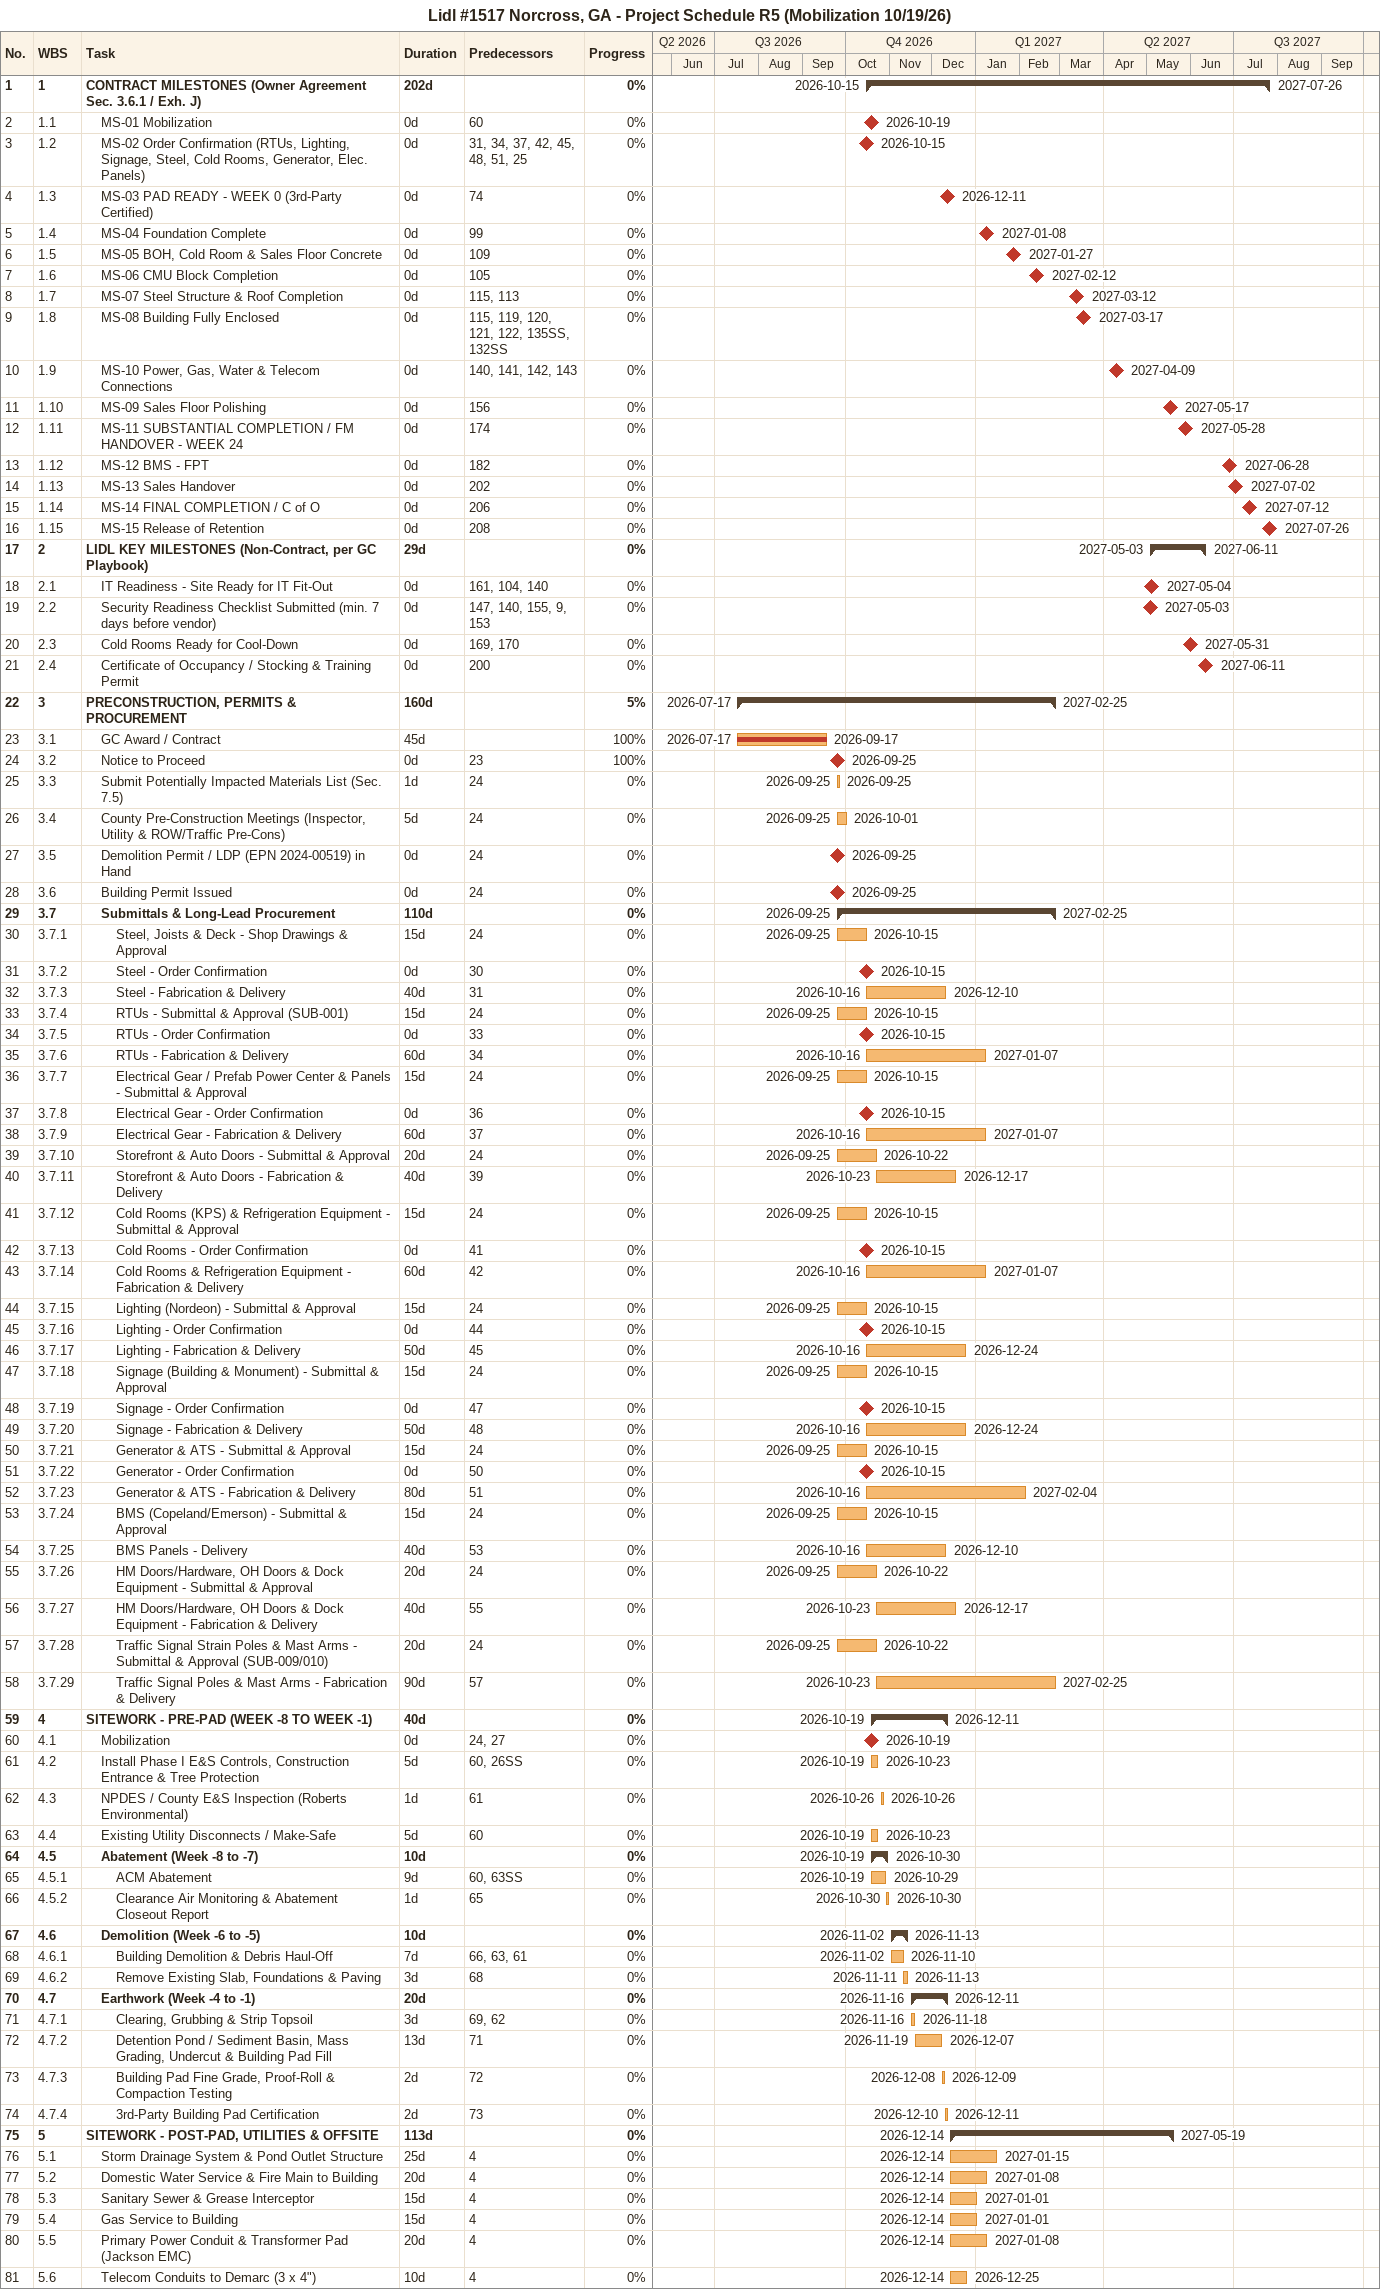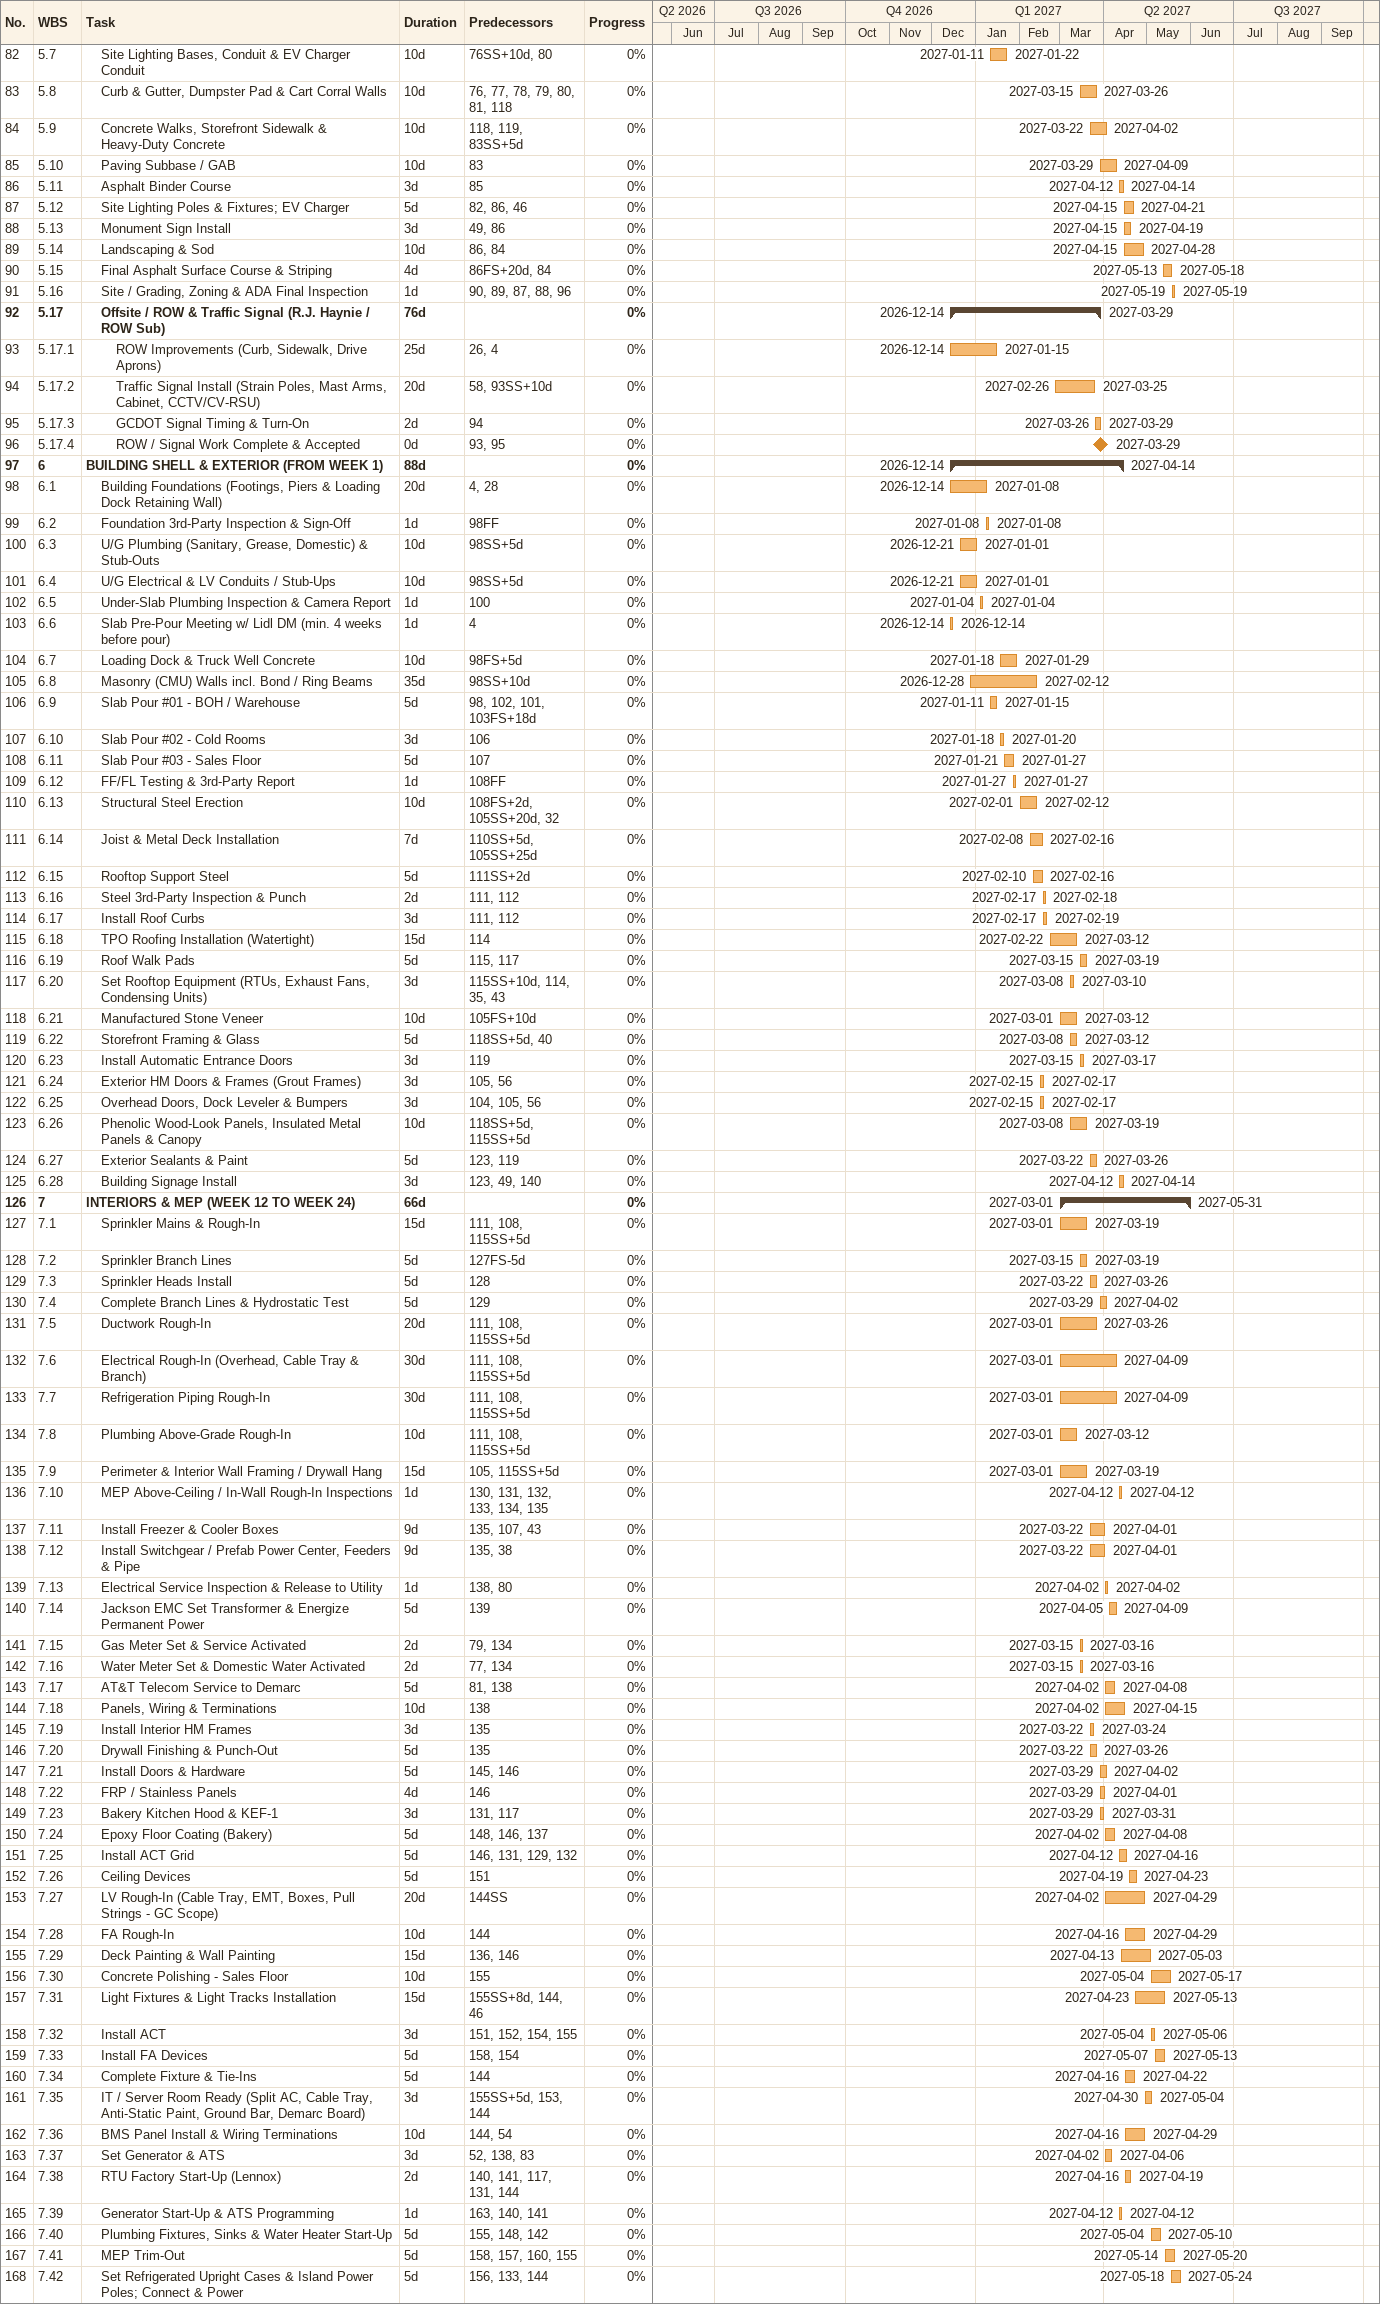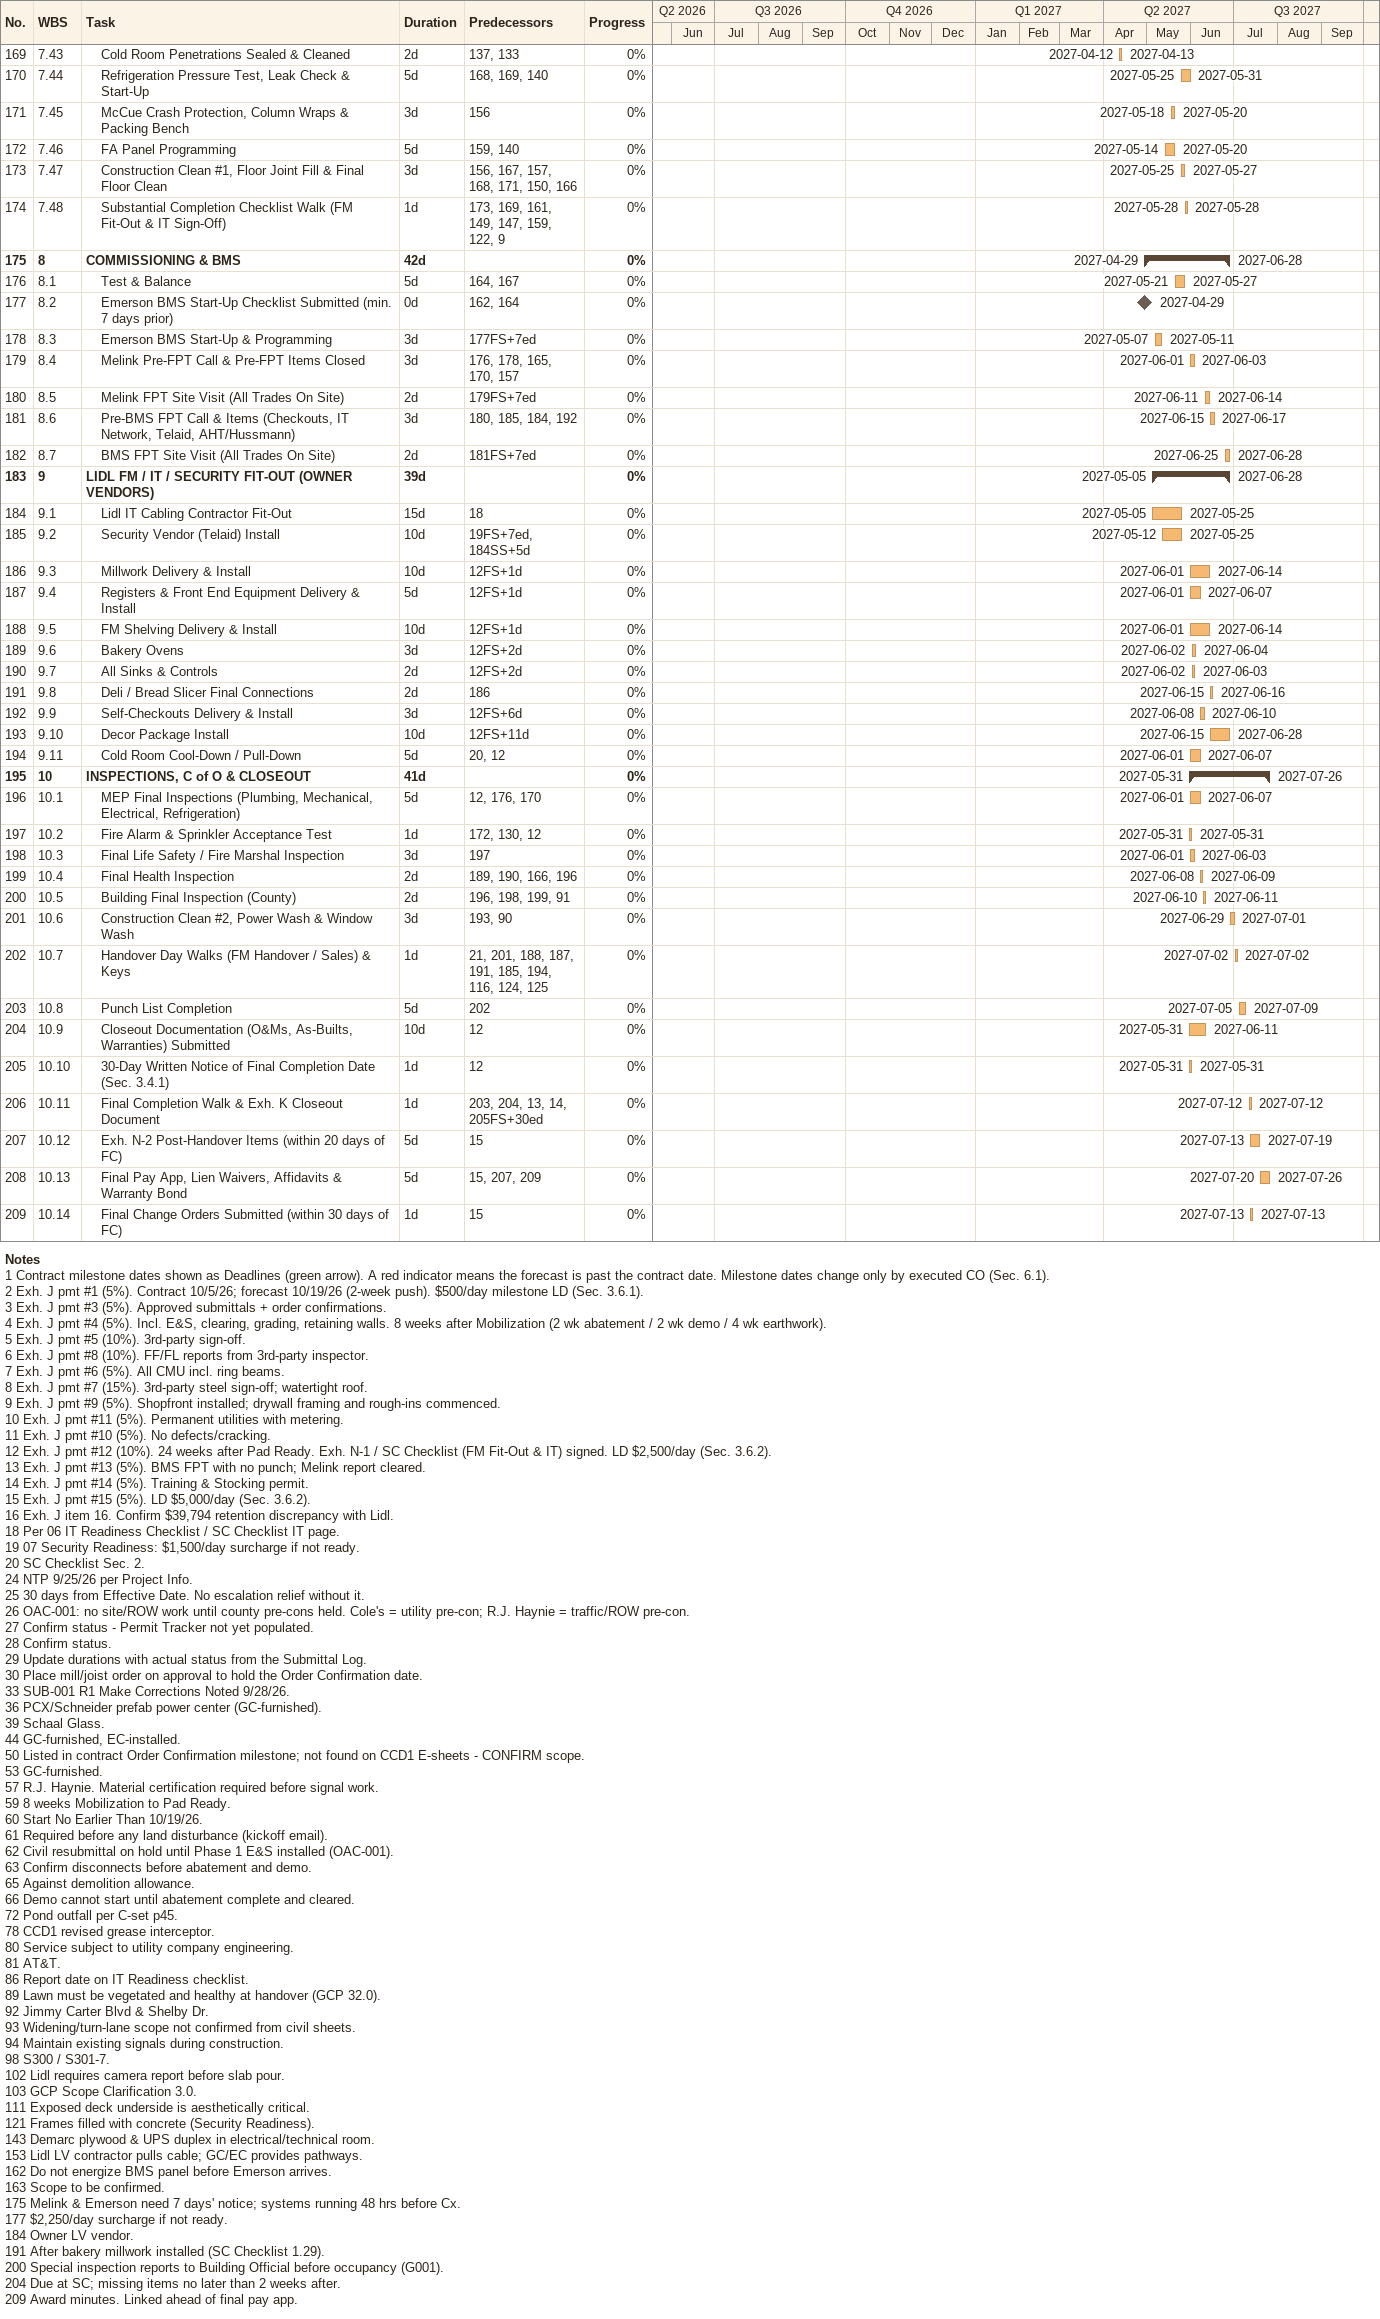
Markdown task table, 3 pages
Lidl #1517 Norcross, GA - Project Schedule R5 (Mobilization 10/19/26)

| ID | WBS | Task | Duration | Start | Finish | Predecessors | % complete |
|---|---|---|---|---|---|---|---|
| 1 | 1 | **CONTRACT MILESTONES (Owner Agreement Sec. 3.6.1 / Exh. J)** | 202d | 2026-10-15 | 2027-07-26 |  | 0 |
| 2 | 1.1 | MS-01 Mobilization | 0d | 2026-10-19 | 2026-10-19 | 60 | 0 |
| 3 | 1.2 | MS-02 Order Confirmation (RTUs, Lighting, Signage, Steel, Cold Rooms, Generator, Elec. Panels) | 0d | 2026-10-15 | 2026-10-15 | 31, 34, 37, 42, 45, 48, 51, 25 | 0 |
| 4 | 1.3 | MS-03 PAD READY - WEEK 0 (3rd-Party Certified) | 0d | 2026-12-11 | 2026-12-11 | 74 | 0 |
| 5 | 1.4 | MS-04 Foundation Complete | 0d | 2027-01-08 | 2027-01-08 | 99 | 0 |
| 6 | 1.5 | MS-05 BOH, Cold Room & Sales Floor Concrete | 0d | 2027-01-27 | 2027-01-27 | 109 | 0 |
| 7 | 1.6 | MS-06 CMU Block Completion | 0d | 2027-02-12 | 2027-02-12 | 105 | 0 |
| 8 | 1.7 | MS-07 Steel Structure & Roof Completion | 0d | 2027-03-12 | 2027-03-12 | 115, 113 | 0 |
| 9 | 1.8 | MS-08 Building Fully Enclosed | 0d | 2027-03-17 | 2027-03-17 | 115, 119, 120, 121, 122, 135SS, 132SS | 0 |
| 10 | 1.9 | MS-10 Power, Gas, Water & Telecom Connections | 0d | 2027-04-09 | 2027-04-09 | 140, 141, 142, 143 | 0 |
| 11 | 1.10 | MS-09 Sales Floor Polishing | 0d | 2027-05-17 | 2027-05-17 | 156 | 0 |
| 12 | 1.11 | MS-11 SUBSTANTIAL COMPLETION / FM HANDOVER - WEEK 24 | 0d | 2027-05-28 | 2027-05-28 | 174 | 0 |
| 13 | 1.12 | MS-12 BMS - FPT | 0d | 2027-06-28 | 2027-06-28 | 182 | 0 |
| 14 | 1.13 | MS-13 Sales Handover | 0d | 2027-07-02 | 2027-07-02 | 202 | 0 |
| 15 | 1.14 | MS-14 FINAL COMPLETION / C of O | 0d | 2027-07-12 | 2027-07-12 | 206 | 0 |
| 16 | 1.15 | MS-15 Release of Retention | 0d | 2027-07-26 | 2027-07-26 | 208 | 0 |
| 17 | 2 | **LIDL KEY MILESTONES (Non-Contract, per GC Playbook)** | 29d | 2027-05-03 | 2027-06-11 |  | 0 |
| 18 | 2.1 | IT Readiness - Site Ready for IT Fit-Out | 0d | 2027-05-04 | 2027-05-04 | 161, 104, 140 | 0 |
| 19 | 2.2 | Security Readiness Checklist Submitted (min. 7 days before vendor) | 0d | 2027-05-03 | 2027-05-03 | 147, 140, 155, 9, 153 | 0 |
| 20 | 2.3 | Cold Rooms Ready for Cool-Down | 0d | 2027-05-31 | 2027-05-31 | 169, 170 | 0 |
| 21 | 2.4 | Certificate of Occupancy / Stocking & Training Permit | 0d | 2027-06-11 | 2027-06-11 | 200 | 0 |
| 22 | 3 | **PRECONSTRUCTION, PERMITS & PROCUREMENT** | 160d | 2026-07-17 | 2027-02-25 |  | 5 |
| 23 | 3.1 | GC Award / Contract | 45d | 2026-07-17 | 2026-09-17 |  | 100 |
| 24 | 3.2 | Notice to Proceed | 0d | 2026-09-25 | 2026-09-25 | 23 | 100 |
| 25 | 3.3 | Submit Potentially Impacted Materials List (Sec. 7.5) | 1d | 2026-09-25 | 2026-09-25 | 24 | 0 |
| 26 | 3.4 | County Pre-Construction Meetings (Inspector, Utility & ROW/Traffic Pre-Cons) | 5d | 2026-09-25 | 2026-10-01 | 24 | 0 |
| 27 | 3.5 | Demolition Permit / LDP (EPN 2024-00519) in Hand | 0d | 2026-09-25 | 2026-09-25 | 24 | 0 |
| 28 | 3.6 | Building Permit Issued | 0d | 2026-09-25 | 2026-09-25 | 24 | 0 |
| 29 | 3.7 | **Submittals & Long-Lead Procurement** | 110d | 2026-09-25 | 2027-02-25 |  | 0 |
| 30 | 3.7.1 | Steel, Joists & Deck - Shop Drawings & Approval | 15d | 2026-09-25 | 2026-10-15 | 24 | 0 |
| 31 | 3.7.2 | Steel - Order Confirmation | 0d | 2026-10-15 | 2026-10-15 | 30 | 0 |
| 32 | 3.7.3 | Steel - Fabrication & Delivery | 40d | 2026-10-16 | 2026-12-10 | 31 | 0 |
| 33 | 3.7.4 | RTUs - Submittal & Approval (SUB-001) | 15d | 2026-09-25 | 2026-10-15 | 24 | 0 |
| 34 | 3.7.5 | RTUs - Order Confirmation | 0d | 2026-10-15 | 2026-10-15 | 33 | 0 |
| 35 | 3.7.6 | RTUs - Fabrication & Delivery | 60d | 2026-10-16 | 2027-01-07 | 34 | 0 |
| 36 | 3.7.7 | Electrical Gear / Prefab Power Center & Panels - Submittal & Approval | 15d | 2026-09-25 | 2026-10-15 | 24 | 0 |
| 37 | 3.7.8 | Electrical Gear - Order Confirmation | 0d | 2026-10-15 | 2026-10-15 | 36 | 0 |
| 38 | 3.7.9 | Electrical Gear - Fabrication & Delivery | 60d | 2026-10-16 | 2027-01-07 | 37 | 0 |
| 39 | 3.7.10 | Storefront & Auto Doors - Submittal & Approval | 20d | 2026-09-25 | 2026-10-22 | 24 | 0 |
| 40 | 3.7.11 | Storefront & Auto Doors - Fabrication & Delivery | 40d | 2026-10-23 | 2026-12-17 | 39 | 0 |
| 41 | 3.7.12 | Cold Rooms (KPS) & Refrigeration Equipment - Submittal & Approval | 15d | 2026-09-25 | 2026-10-15 | 24 | 0 |
| 42 | 3.7.13 | Cold Rooms - Order Confirmation | 0d | 2026-10-15 | 2026-10-15 | 41 | 0 |
| 43 | 3.7.14 | Cold Rooms & Refrigeration Equipment - Fabrication & Delivery | 60d | 2026-10-16 | 2027-01-07 | 42 | 0 |
| 44 | 3.7.15 | Lighting (Nordeon) - Submittal & Approval | 15d | 2026-09-25 | 2026-10-15 | 24 | 0 |
| 45 | 3.7.16 | Lighting - Order Confirmation | 0d | 2026-10-15 | 2026-10-15 | 44 | 0 |
| 46 | 3.7.17 | Lighting - Fabrication & Delivery | 50d | 2026-10-16 | 2026-12-24 | 45 | 0 |
| 47 | 3.7.18 | Signage (Building & Monument) - Submittal & Approval | 15d | 2026-09-25 | 2026-10-15 | 24 | 0 |
| 48 | 3.7.19 | Signage - Order Confirmation | 0d | 2026-10-15 | 2026-10-15 | 47 | 0 |
| 49 | 3.7.20 | Signage - Fabrication & Delivery | 50d | 2026-10-16 | 2026-12-24 | 48 | 0 |
| 50 | 3.7.21 | Generator & ATS - Submittal & Approval | 15d | 2026-09-25 | 2026-10-15 | 24 | 0 |
| 51 | 3.7.22 | Generator - Order Confirmation | 0d | 2026-10-15 | 2026-10-15 | 50 | 0 |
| 52 | 3.7.23 | Generator & ATS - Fabrication & Delivery | 80d | 2026-10-16 | 2027-02-04 | 51 | 0 |
| 53 | 3.7.24 | BMS (Copeland/Emerson) - Submittal & Approval | 15d | 2026-09-25 | 2026-10-15 | 24 | 0 |
| 54 | 3.7.25 | BMS Panels - Delivery | 40d | 2026-10-16 | 2026-12-10 | 53 | 0 |
| 55 | 3.7.26 | HM Doors/Hardware, OH Doors & Dock Equipment - Submittal & Approval | 20d | 2026-09-25 | 2026-10-22 | 24 | 0 |
| 56 | 3.7.27 | HM Doors/Hardware, OH Doors & Dock Equipment - Fabrication & Delivery | 40d | 2026-10-23 | 2026-12-17 | 55 | 0 |
| 57 | 3.7.28 | Traffic Signal Strain Poles & Mast Arms - Submittal & Approval (SUB-009/010) | 20d | 2026-09-25 | 2026-10-22 | 24 | 0 |
| 58 | 3.7.29 | Traffic Signal Poles & Mast Arms - Fabrication & Delivery | 90d | 2026-10-23 | 2027-02-25 | 57 | 0 |
| 59 | 4 | **SITEWORK - PRE-PAD (WEEK -8 TO WEEK -1)** | 40d | 2026-10-19 | 2026-12-11 |  | 0 |
| 60 | 4.1 | Mobilization | 0d | 2026-10-19 | 2026-10-19 | 24, 27 | 0 |
| 61 | 4.2 | Install Phase I E&S Controls, Construction Entrance & Tree Protection | 5d | 2026-10-19 | 2026-10-23 | 60, 26SS | 0 |
| 62 | 4.3 | NPDES / County E&S Inspection (Roberts Environmental) | 1d | 2026-10-26 | 2026-10-26 | 61 | 0 |
| 63 | 4.4 | Existing Utility Disconnects / Make-Safe | 5d | 2026-10-19 | 2026-10-23 | 60 | 0 |
| 64 | 4.5 | **Abatement (Week -8 to -7)** | 10d | 2026-10-19 | 2026-10-30 |  | 0 |
| 65 | 4.5.1 | ACM Abatement | 9d | 2026-10-19 | 2026-10-29 | 60, 63SS | 0 |
| 66 | 4.5.2 | Clearance Air Monitoring & Abatement Closeout Report | 1d | 2026-10-30 | 2026-10-30 | 65 | 0 |
| 67 | 4.6 | **Demolition (Week -6 to -5)** | 10d | 2026-11-02 | 2026-11-13 |  | 0 |
| 68 | 4.6.1 | Building Demolition & Debris Haul-Off | 7d | 2026-11-02 | 2026-11-10 | 66, 63, 61 | 0 |
| 69 | 4.6.2 | Remove Existing Slab, Foundations & Paving | 3d | 2026-11-11 | 2026-11-13 | 68 | 0 |
| 70 | 4.7 | **Earthwork (Week -4 to -1)** | 20d | 2026-11-16 | 2026-12-11 |  | 0 |
| 71 | 4.7.1 | Clearing, Grubbing & Strip Topsoil | 3d | 2026-11-16 | 2026-11-18 | 69, 62 | 0 |
| 72 | 4.7.2 | Detention Pond / Sediment Basin, Mass Grading, Undercut & Building Pad Fill | 13d | 2026-11-19 | 2026-12-07 | 71 | 0 |
| 73 | 4.7.3 | Building Pad Fine Grade, Proof-Roll & Compaction Testing | 2d | 2026-12-08 | 2026-12-09 | 72 | 0 |
| 74 | 4.7.4 | 3rd-Party Building Pad Certification | 2d | 2026-12-10 | 2026-12-11 | 73 | 0 |
| 75 | 5 | **SITEWORK - POST-PAD, UTILITIES & OFFSITE** | 113d | 2026-12-14 | 2027-05-19 |  | 0 |
| 76 | 5.1 | Storm Drainage System & Pond Outlet Structure | 25d | 2026-12-14 | 2027-01-15 | 4 | 0 |
| 77 | 5.2 | Domestic Water Service & Fire Main to Building | 20d | 2026-12-14 | 2027-01-08 | 4 | 0 |
| 78 | 5.3 | Sanitary Sewer & Grease Interceptor | 15d | 2026-12-14 | 2027-01-01 | 4 | 0 |
| 79 | 5.4 | Gas Service to Building | 15d | 2026-12-14 | 2027-01-01 | 4 | 0 |
| 80 | 5.5 | Primary Power Conduit & Transformer Pad (Jackson EMC) | 20d | 2026-12-14 | 2027-01-08 | 4 | 0 |
| 81 | 5.6 | Telecom Conduits to Demarc (3 x 4") | 10d | 2026-12-14 | 2026-12-25 | 4 | 0 |
| 82 | 5.7 | Site Lighting Bases, Conduit & EV Charger Conduit | 10d | 2027-01-11 | 2027-01-22 | 76SS+10d, 80 | 0 |
| 83 | 5.8 | Curb & Gutter, Dumpster Pad & Cart Corral Walls | 10d | 2027-03-15 | 2027-03-26 | 76, 77, 78, 79, 80, 81, 118 | 0 |
| 84 | 5.9 | Concrete Walks, Storefront Sidewalk & Heavy-Duty Concrete | 10d | 2027-03-22 | 2027-04-02 | 118, 119, 83SS+5d | 0 |
| 85 | 5.10 | Paving Subbase / GAB | 10d | 2027-03-29 | 2027-04-09 | 83 | 0 |
| 86 | 5.11 | Asphalt Binder Course | 3d | 2027-04-12 | 2027-04-14 | 85 | 0 |
| 87 | 5.12 | Site Lighting Poles & Fixtures; EV Charger | 5d | 2027-04-15 | 2027-04-21 | 82, 86, 46 | 0 |
| 88 | 5.13 | Monument Sign Install | 3d | 2027-04-15 | 2027-04-19 | 49, 86 | 0 |
| 89 | 5.14 | Landscaping & Sod | 10d | 2027-04-15 | 2027-04-28 | 86, 84 | 0 |
| 90 | 5.15 | Final Asphalt Surface Course & Striping | 4d | 2027-05-13 | 2027-05-18 | 86FS+20d, 84 | 0 |
| 91 | 5.16 | Site / Grading, Zoning & ADA Final Inspection | 1d | 2027-05-19 | 2027-05-19 | 90, 89, 87, 88, 96 | 0 |
| 92 | 5.17 | **Offsite / ROW & Traffic Signal (R.J. Haynie / ROW Sub)** | 76d | 2026-12-14 | 2027-03-29 |  | 0 |
| 93 | 5.17.1 | ROW Improvements (Curb, Sidewalk, Drive Aprons) | 25d | 2026-12-14 | 2027-01-15 | 26, 4 | 0 |
| 94 | 5.17.2 | Traffic Signal Install (Strain Poles, Mast Arms, Cabinet, CCTV/CV-RSU) | 20d | 2027-02-26 | 2027-03-25 | 58, 93SS+10d | 0 |
| 95 | 5.17.3 | GCDOT Signal Timing & Turn-On | 2d | 2027-03-26 | 2027-03-29 | 94 | 0 |
| 96 | 5.17.4 | ROW / Signal Work Complete & Accepted | 0d | 2027-03-29 | 2027-03-29 | 93, 95 | 0 |
| 97 | 6 | **BUILDING SHELL & EXTERIOR (FROM WEEK 1)** | 88d | 2026-12-14 | 2027-04-14 |  | 0 |
| 98 | 6.1 | Building Foundations (Footings, Piers & Loading Dock Retaining Wall) | 20d | 2026-12-14 | 2027-01-08 | 4, 28 | 0 |
| 99 | 6.2 | Foundation 3rd-Party Inspection & Sign-Off | 1d | 2027-01-08 | 2027-01-08 | 98FF | 0 |
| 100 | 6.3 | U/G Plumbing (Sanitary, Grease, Domestic) & Stub-Outs | 10d | 2026-12-21 | 2027-01-01 | 98SS+5d | 0 |
| 101 | 6.4 | U/G Electrical & LV Conduits / Stub-Ups | 10d | 2026-12-21 | 2027-01-01 | 98SS+5d | 0 |
| 102 | 6.5 | Under-Slab Plumbing Inspection & Camera Report | 1d | 2027-01-04 | 2027-01-04 | 100 | 0 |
| 103 | 6.6 | Slab Pre-Pour Meeting w/ Lidl DM (min. 4 weeks before pour) | 1d | 2026-12-14 | 2026-12-14 | 4 | 0 |
| 104 | 6.7 | Loading Dock & Truck Well Concrete | 10d | 2027-01-18 | 2027-01-29 | 98FS+5d | 0 |
| 105 | 6.8 | Masonry (CMU) Walls incl. Bond / Ring Beams | 35d | 2026-12-28 | 2027-02-12 | 98SS+10d | 0 |
| 106 | 6.9 | Slab Pour #01 - BOH / Warehouse | 5d | 2027-01-11 | 2027-01-15 | 98, 102, 101, 103FS+18d | 0 |
| 107 | 6.10 | Slab Pour #02 - Cold Rooms | 3d | 2027-01-18 | 2027-01-20 | 106 | 0 |
| 108 | 6.11 | Slab Pour #03 - Sales Floor | 5d | 2027-01-21 | 2027-01-27 | 107 | 0 |
| 109 | 6.12 | FF/FL Testing & 3rd-Party Report | 1d | 2027-01-27 | 2027-01-27 | 108FF | 0 |
| 110 | 6.13 | Structural Steel Erection | 10d | 2027-02-01 | 2027-02-12 | 108FS+2d, 105SS+20d, 32 | 0 |
| 111 | 6.14 | Joist & Metal Deck Installation | 7d | 2027-02-08 | 2027-02-16 | 110SS+5d, 105SS+25d | 0 |
| 112 | 6.15 | Rooftop Support Steel | 5d | 2027-02-10 | 2027-02-16 | 111SS+2d | 0 |
| 113 | 6.16 | Steel 3rd-Party Inspection & Punch | 2d | 2027-02-17 | 2027-02-18 | 111, 112 | 0 |
| 114 | 6.17 | Install Roof Curbs | 3d | 2027-02-17 | 2027-02-19 | 111, 112 | 0 |
| 115 | 6.18 | TPO Roofing Installation (Watertight) | 15d | 2027-02-22 | 2027-03-12 | 114 | 0 |
| 116 | 6.19 | Roof Walk Pads | 5d | 2027-03-15 | 2027-03-19 | 115, 117 | 0 |
| 117 | 6.20 | Set Rooftop Equipment (RTUs, Exhaust Fans, Condensing Units) | 3d | 2027-03-08 | 2027-03-10 | 115SS+10d, 114, 35, 43 | 0 |
| 118 | 6.21 | Manufactured Stone Veneer | 10d | 2027-03-01 | 2027-03-12 | 105FS+10d | 0 |
| 119 | 6.22 | Storefront Framing & Glass | 5d | 2027-03-08 | 2027-03-12 | 118SS+5d, 40 | 0 |
| 120 | 6.23 | Install Automatic Entrance Doors | 3d | 2027-03-15 | 2027-03-17 | 119 | 0 |
| 121 | 6.24 | Exterior HM Doors & Frames (Grout Frames) | 3d | 2027-02-15 | 2027-02-17 | 105, 56 | 0 |
| 122 | 6.25 | Overhead Doors, Dock Leveler & Bumpers | 3d | 2027-02-15 | 2027-02-17 | 104, 105, 56 | 0 |
| 123 | 6.26 | Phenolic Wood-Look Panels, Insulated Metal Panels & Canopy | 10d | 2027-03-08 | 2027-03-19 | 118SS+5d, 115SS+5d | 0 |
| 124 | 6.27 | Exterior Sealants & Paint | 5d | 2027-03-22 | 2027-03-26 | 123, 119 | 0 |
| 125 | 6.28 | Building Signage Install | 3d | 2027-04-12 | 2027-04-14 | 123, 49, 140 | 0 |
| 126 | 7 | **INTERIORS & MEP (WEEK 12 TO WEEK 24)** | 66d | 2027-03-01 | 2027-05-31 |  | 0 |
| 127 | 7.1 | Sprinkler Mains & Rough-In | 15d | 2027-03-01 | 2027-03-19 | 111, 108, 115SS+5d | 0 |
| 128 | 7.2 | Sprinkler Branch Lines | 5d | 2027-03-15 | 2027-03-19 | 127FS-5d | 0 |
| 129 | 7.3 | Sprinkler Heads Install | 5d | 2027-03-22 | 2027-03-26 | 128 | 0 |
| 130 | 7.4 | Complete Branch Lines & Hydrostatic Test | 5d | 2027-03-29 | 2027-04-02 | 129 | 0 |
| 131 | 7.5 | Ductwork Rough-In | 20d | 2027-03-01 | 2027-03-26 | 111, 108, 115SS+5d | 0 |
| 132 | 7.6 | Electrical Rough-In (Overhead, Cable Tray & Branch) | 30d | 2027-03-01 | 2027-04-09 | 111, 108, 115SS+5d | 0 |
| 133 | 7.7 | Refrigeration Piping Rough-In | 30d | 2027-03-01 | 2027-04-09 | 111, 108, 115SS+5d | 0 |
| 134 | 7.8 | Plumbing Above-Grade Rough-In | 10d | 2027-03-01 | 2027-03-12 | 111, 108, 115SS+5d | 0 |
| 135 | 7.9 | Perimeter & Interior Wall Framing / Drywall Hang | 15d | 2027-03-01 | 2027-03-19 | 105, 115SS+5d | 0 |
| 136 | 7.10 | MEP Above-Ceiling / In-Wall Rough-In Inspections | 1d | 2027-04-12 | 2027-04-12 | 130, 131, 132, 133, 134, 135 | 0 |
| 137 | 7.11 | Install Freezer & Cooler Boxes | 9d | 2027-03-22 | 2027-04-01 | 135, 107, 43 | 0 |
| 138 | 7.12 | Install Switchgear / Prefab Power Center, Feeders & Pipe | 9d | 2027-03-22 | 2027-04-01 | 135, 38 | 0 |
| 139 | 7.13 | Electrical Service Inspection & Release to Utility | 1d | 2027-04-02 | 2027-04-02 | 138, 80 | 0 |
| 140 | 7.14 | Jackson EMC Set Transformer & Energize Permanent Power | 5d | 2027-04-05 | 2027-04-09 | 139 | 0 |
| 141 | 7.15 | Gas Meter Set & Service Activated | 2d | 2027-03-15 | 2027-03-16 | 79, 134 | 0 |
| 142 | 7.16 | Water Meter Set & Domestic Water Activated | 2d | 2027-03-15 | 2027-03-16 | 77, 134 | 0 |
| 143 | 7.17 | AT&T Telecom Service to Demarc | 5d | 2027-04-02 | 2027-04-08 | 81, 138 | 0 |
| 144 | 7.18 | Panels, Wiring & Terminations | 10d | 2027-04-02 | 2027-04-15 | 138 | 0 |
| 145 | 7.19 | Install Interior HM Frames | 3d | 2027-03-22 | 2027-03-24 | 135 | 0 |
| 146 | 7.20 | Drywall Finishing & Punch-Out | 5d | 2027-03-22 | 2027-03-26 | 135 | 0 |
| 147 | 7.21 | Install Doors & Hardware | 5d | 2027-03-29 | 2027-04-02 | 145, 146 | 0 |
| 148 | 7.22 | FRP / Stainless Panels | 4d | 2027-03-29 | 2027-04-01 | 146 | 0 |
| 149 | 7.23 | Bakery Kitchen Hood & KEF-1 | 3d | 2027-03-29 | 2027-03-31 | 131, 117 | 0 |
| 150 | 7.24 | Epoxy Floor Coating (Bakery) | 5d | 2027-04-02 | 2027-04-08 | 148, 146, 137 | 0 |
| 151 | 7.25 | Install ACT Grid | 5d | 2027-04-12 | 2027-04-16 | 146, 131, 129, 132 | 0 |
| 152 | 7.26 | Ceiling Devices | 5d | 2027-04-19 | 2027-04-23 | 151 | 0 |
| 153 | 7.27 | LV Rough-In (Cable Tray, EMT, Boxes, Pull Strings - GC Scope) | 20d | 2027-04-02 | 2027-04-29 | 144SS | 0 |
| 154 | 7.28 | FA Rough-In | 10d | 2027-04-16 | 2027-04-29 | 144 | 0 |
| 155 | 7.29 | Deck Painting & Wall Painting | 15d | 2027-04-13 | 2027-05-03 | 136, 146 | 0 |
| 156 | 7.30 | Concrete Polishing - Sales Floor | 10d | 2027-05-04 | 2027-05-17 | 155 | 0 |
| 157 | 7.31 | Light Fixtures & Light Tracks Installation | 15d | 2027-04-23 | 2027-05-13 | 155SS+8d, 144, 46 | 0 |
| 158 | 7.32 | Install ACT | 3d | 2027-05-04 | 2027-05-06 | 151, 152, 154, 155 | 0 |
| 159 | 7.33 | Install FA Devices | 5d | 2027-05-07 | 2027-05-13 | 158, 154 | 0 |
| 160 | 7.34 | Complete Fixture & Tie-Ins | 5d | 2027-04-16 | 2027-04-22 | 144 | 0 |
| 161 | 7.35 | IT / Server Room Ready (Split AC, Cable Tray, Anti-Static Paint, Ground Bar, Demarc Board) | 3d | 2027-04-30 | 2027-05-04 | 155SS+5d, 153, 144 | 0 |
| 162 | 7.36 | BMS Panel Install & Wiring Terminations | 10d | 2027-04-16 | 2027-04-29 | 144, 54 | 0 |
| 163 | 7.37 | Set Generator & ATS | 3d | 2027-04-02 | 2027-04-06 | 52, 138, 83 | 0 |
| 164 | 7.38 | RTU Factory Start-Up (Lennox) | 2d | 2027-04-16 | 2027-04-19 | 140, 141, 117, 131, 144 | 0 |
| 165 | 7.39 | Generator Start-Up & ATS Programming | 1d | 2027-04-12 | 2027-04-12 | 163, 140, 141 | 0 |
| 166 | 7.40 | Plumbing Fixtures, Sinks & Water Heater Start-Up | 5d | 2027-05-04 | 2027-05-10 | 155, 148, 142 | 0 |
| 167 | 7.41 | MEP Trim-Out | 5d | 2027-05-14 | 2027-05-20 | 158, 157, 160, 155 | 0 |
| 168 | 7.42 | Set Refrigerated Upright Cases & Island Power Poles; Connect & Power | 5d | 2027-05-18 | 2027-05-24 | 156, 133, 144 | 0 |
| 169 | 7.43 | Cold Room Penetrations Sealed & Cleaned | 2d | 2027-04-12 | 2027-04-13 | 137, 133 | 0 |
| 170 | 7.44 | Refrigeration Pressure Test, Leak Check & Start-Up | 5d | 2027-05-25 | 2027-05-31 | 168, 169, 140 | 0 |
| 171 | 7.45 | McCue Crash Protection, Column Wraps & Packing Bench | 3d | 2027-05-18 | 2027-05-20 | 156 | 0 |
| 172 | 7.46 | FA Panel Programming | 5d | 2027-05-14 | 2027-05-20 | 159, 140 | 0 |
| 173 | 7.47 | Construction Clean #1, Floor Joint Fill & Final Floor Clean | 3d | 2027-05-25 | 2027-05-27 | 156, 167, 157, 168, 171, 150, 166 | 0 |
| 174 | 7.48 | Substantial Completion Checklist Walk (FM Fit-Out & IT Sign-Off) | 1d | 2027-05-28 | 2027-05-28 | 173, 169, 161, 149, 147, 159, 122, 9 | 0 |
| 175 | 8 | **COMMISSIONING & BMS** | 42d | 2027-04-29 | 2027-06-28 |  | 0 |
| 176 | 8.1 | Test & Balance | 5d | 2027-05-21 | 2027-05-27 | 164, 167 | 0 |
| 177 | 8.2 | Emerson BMS Start-Up Checklist Submitted (min. 7 days prior) | 0d | 2027-04-29 | 2027-04-29 | 162, 164 | 0 |
| 178 | 8.3 | Emerson BMS Start-Up & Programming | 3d | 2027-05-07 | 2027-05-11 | 177FS+7ed | 0 |
| 179 | 8.4 | Melink Pre-FPT Call & Pre-FPT Items Closed | 3d | 2027-06-01 | 2027-06-03 | 176, 178, 165, 170, 157 | 0 |
| 180 | 8.5 | Melink FPT Site Visit (All Trades On Site) | 2d | 2027-06-11 | 2027-06-14 | 179FS+7ed | 0 |
| 181 | 8.6 | Pre-BMS FPT Call & Items (Checkouts, IT Network, Telaid, AHT/Hussmann) | 3d | 2027-06-15 | 2027-06-17 | 180, 185, 184, 192 | 0 |
| 182 | 8.7 | BMS FPT Site Visit (All Trades On Site) | 2d | 2027-06-25 | 2027-06-28 | 181FS+7ed | 0 |
| 183 | 9 | **LIDL FM / IT / SECURITY FIT-OUT (OWNER VENDORS)** | 39d | 2027-05-05 | 2027-06-28 |  | 0 |
| 184 | 9.1 | Lidl IT Cabling Contractor Fit-Out | 15d | 2027-05-05 | 2027-05-25 | 18 | 0 |
| 185 | 9.2 | Security Vendor (Telaid) Install | 10d | 2027-05-12 | 2027-05-25 | 19FS+7ed, 184SS+5d | 0 |
| 186 | 9.3 | Millwork Delivery & Install | 10d | 2027-06-01 | 2027-06-14 | 12FS+1d | 0 |
| 187 | 9.4 | Registers & Front End Equipment Delivery & Install | 5d | 2027-06-01 | 2027-06-07 | 12FS+1d | 0 |
| 188 | 9.5 | FM Shelving Delivery & Install | 10d | 2027-06-01 | 2027-06-14 | 12FS+1d | 0 |
| 189 | 9.6 | Bakery Ovens | 3d | 2027-06-02 | 2027-06-04 | 12FS+2d | 0 |
| 190 | 9.7 | All Sinks & Controls | 2d | 2027-06-02 | 2027-06-03 | 12FS+2d | 0 |
| 191 | 9.8 | Deli / Bread Slicer Final Connections | 2d | 2027-06-15 | 2027-06-16 | 186 | 0 |
| 192 | 9.9 | Self-Checkouts Delivery & Install | 3d | 2027-06-08 | 2027-06-10 | 12FS+6d | 0 |
| 193 | 9.10 | Decor Package Install | 10d | 2027-06-15 | 2027-06-28 | 12FS+11d | 0 |
| 194 | 9.11 | Cold Room Cool-Down / Pull-Down | 5d | 2027-06-01 | 2027-06-07 | 20, 12 | 0 |
| 195 | 10 | **INSPECTIONS, C of O & CLOSEOUT** | 41d | 2027-05-31 | 2027-07-26 |  | 0 |
| 196 | 10.1 | MEP Final Inspections (Plumbing, Mechanical, Electrical, Refrigeration) | 5d | 2027-06-01 | 2027-06-07 | 12, 176, 170 | 0 |
| 197 | 10.2 | Fire Alarm & Sprinkler Acceptance Test | 1d | 2027-05-31 | 2027-05-31 | 172, 130, 12 | 0 |
| 198 | 10.3 | Final Life Safety / Fire Marshal Inspection | 3d | 2027-06-01 | 2027-06-03 | 197 | 0 |
| 199 | 10.4 | Final Health Inspection | 2d | 2027-06-08 | 2027-06-09 | 189, 190, 166, 196 | 0 |
| 200 | 10.5 | Building Final Inspection (County) | 2d | 2027-06-10 | 2027-06-11 | 196, 198, 199, 91 | 0 |
| 201 | 10.6 | Construction Clean #2, Power Wash & Window Wash | 3d | 2027-06-29 | 2027-07-01 | 193, 90 | 0 |
| 202 | 10.7 | Handover Day Walks (FM Handover / Sales) & Keys | 1d | 2027-07-02 | 2027-07-02 | 21, 201, 188, 187, 191, 185, 194, 116, 124, 125 | 0 |
| 203 | 10.8 | Punch List Completion | 5d | 2027-07-05 | 2027-07-09 | 202 | 0 |
| 204 | 10.9 | Closeout Documentation (O&Ms, As-Builts, Warranties) Submitted | 10d | 2027-05-31 | 2027-06-11 | 12 | 0 |
| 205 | 10.10 | 30-Day Written Notice of Final Completion Date (Sec. 3.4.1) | 1d | 2027-05-31 | 2027-05-31 | 12 | 0 |
| 206 | 10.11 | Final Completion Walk & Exh. K Closeout Document | 1d | 2027-07-12 | 2027-07-12 | 203, 204, 13, 14, 205FS+30ed | 0 |
| 207 | 10.12 | Exh. N-2 Post-Handover Items (within 20 days of FC) | 5d | 2027-07-13 | 2027-07-19 | 15 | 0 |
| 208 | 10.13 | Final Pay App, Lien Waivers, Affidavits & Warranty Bond | 5d | 2027-07-20 | 2027-07-26 | 15, 207, 209 | 0 |
| 209 | 10.14 | Final Change Orders Submitted (within 30 days of FC) | 1d | 2027-07-13 | 2027-07-13 | 15 | 0 |

Notes
- 1: Contract milestone dates shown as Deadlines (green arrow). A red indicator means the forecast is past the contract date. Milestone dates change only by executed CO (Sec. 6.1).
- 2: Exh. J pmt #1 (5%). Contract 10/5/26; forecast 10/19/26 (2-week push). $500/day milestone LD (Sec. 3.6.1).
- 3: Exh. J pmt #3 (5%). Approved submittals + order confirmations.
- 4: Exh. J pmt #4 (5%). Incl. E&S, clearing, grading, retaining walls. 8 weeks after Mobilization (2 wk abatement / 2 wk demo / 4 wk earthwork).
- 5: Exh. J pmt #5 (10%). 3rd-party sign-off.
- 6: Exh. J pmt #8 (10%). FF/FL reports from 3rd-party inspector.
- 7: Exh. J pmt #6 (5%). All CMU incl. ring beams.
- 8: Exh. J pmt #7 (15%). 3rd-party steel sign-off; watertight roof.
- 9: Exh. J pmt #9 (5%). Shopfront installed; drywall framing and rough-ins commenced.
- 10: Exh. J pmt #11 (5%). Permanent utilities with metering.
- 11: Exh. J pmt #10 (5%). No defects/cracking.
- 12: Exh. J pmt #12 (10%). 24 weeks after Pad Ready. Exh. N-1 / SC Checklist (FM Fit-Out & IT) signed. LD $2,500/day (Sec. 3.6.2).
- 13: Exh. J pmt #13 (5%). BMS FPT with no punch; Melink report cleared.
- 14: Exh. J pmt #14 (5%). Training & Stocking permit.
- 15: Exh. J pmt #15 (5%). LD $5,000/day (Sec. 3.6.2).
- 16: Exh. J item 16. Confirm $39,794 retention discrepancy with Lidl.
- 18: Per 06 IT Readiness Checklist / SC Checklist IT page.
- 19: 07 Security Readiness: $1,500/day surcharge if not ready.
- 20: SC Checklist Sec. 2.
- 24: NTP 9/25/26 per Project Info.
- 25: 30 days from Effective Date. No escalation relief without it.
- 26: OAC-001: no site/ROW work until county pre-cons held. Cole's = utility pre-con; R.J. Haynie = traffic/ROW pre-con.
- 27: Confirm status - Permit Tracker not yet populated.
- 28: Confirm status.
- 29: Update durations with actual status from the Submittal Log.
- 30: Place mill/joist order on approval to hold the Order Confirmation date.
- 33: SUB-001 R1 Make Corrections Noted 9/28/26.
- 36: PCX/Schneider prefab power center (GC-furnished).
- 39: Schaal Glass.
- 44: GC-furnished, EC-installed.
- 50: Listed in contract Order Confirmation milestone; not found on CCD1 E-sheets - CONFIRM scope.
- 53: GC-furnished.
- 57: R.J. Haynie. Material certification required before signal work.
- 59: 8 weeks Mobilization to Pad Ready.
- 60: Start No Earlier Than 10/19/26.
- 61: Required before any land disturbance (kickoff email).
- 62: Civil resubmittal on hold until Phase 1 E&S installed (OAC-001).
- 63: Confirm disconnects before abatement and demo.
- 65: Against demolition allowance.
- 66: Demo cannot start until abatement complete and cleared.
- 72: Pond outfall per C-set p45.
- 78: CCD1 revised grease interceptor.
- 80: Service subject to utility company engineering.
- 81: AT&T.
- 86: Report date on IT Readiness checklist.
- 89: Lawn must be vegetated and healthy at handover (GCP 32.0).
- 92: Jimmy Carter Blvd & Shelby Dr.
- 93: Widening/turn-lane scope not confirmed from civil sheets.
- 94: Maintain existing signals during construction.
- 98: S300 / S301-7.
- 102: Lidl requires camera report before slab pour.
- 103: GCP Scope Clarification 3.0.
- 111: Exposed deck underside is aesthetically critical.
- 121: Frames filled with concrete (Security Readiness).
- 143: Demarc plywood & UPS duplex in electrical/technical room.
- 153: Lidl LV contractor pulls cable; GC/EC provides pathways.
- 162: Do not energize BMS panel before Emerson arrives.
- 163: Scope to be confirmed.
- 175: Melink & Emerson need 7 days' notice; systems running 48 hrs before Cx.
- 177: $2,250/day surcharge if not ready.
- 184: Owner LV vendor.
- 191: After bakery millwork installed (SC Checklist 1.29).
- 200: Special inspection reports to Building Official before occupancy (G001).
- 204: Due at SC; missing items no later than 2 weeks after.
- 209: Award minutes. Linked ahead of final pay app.
